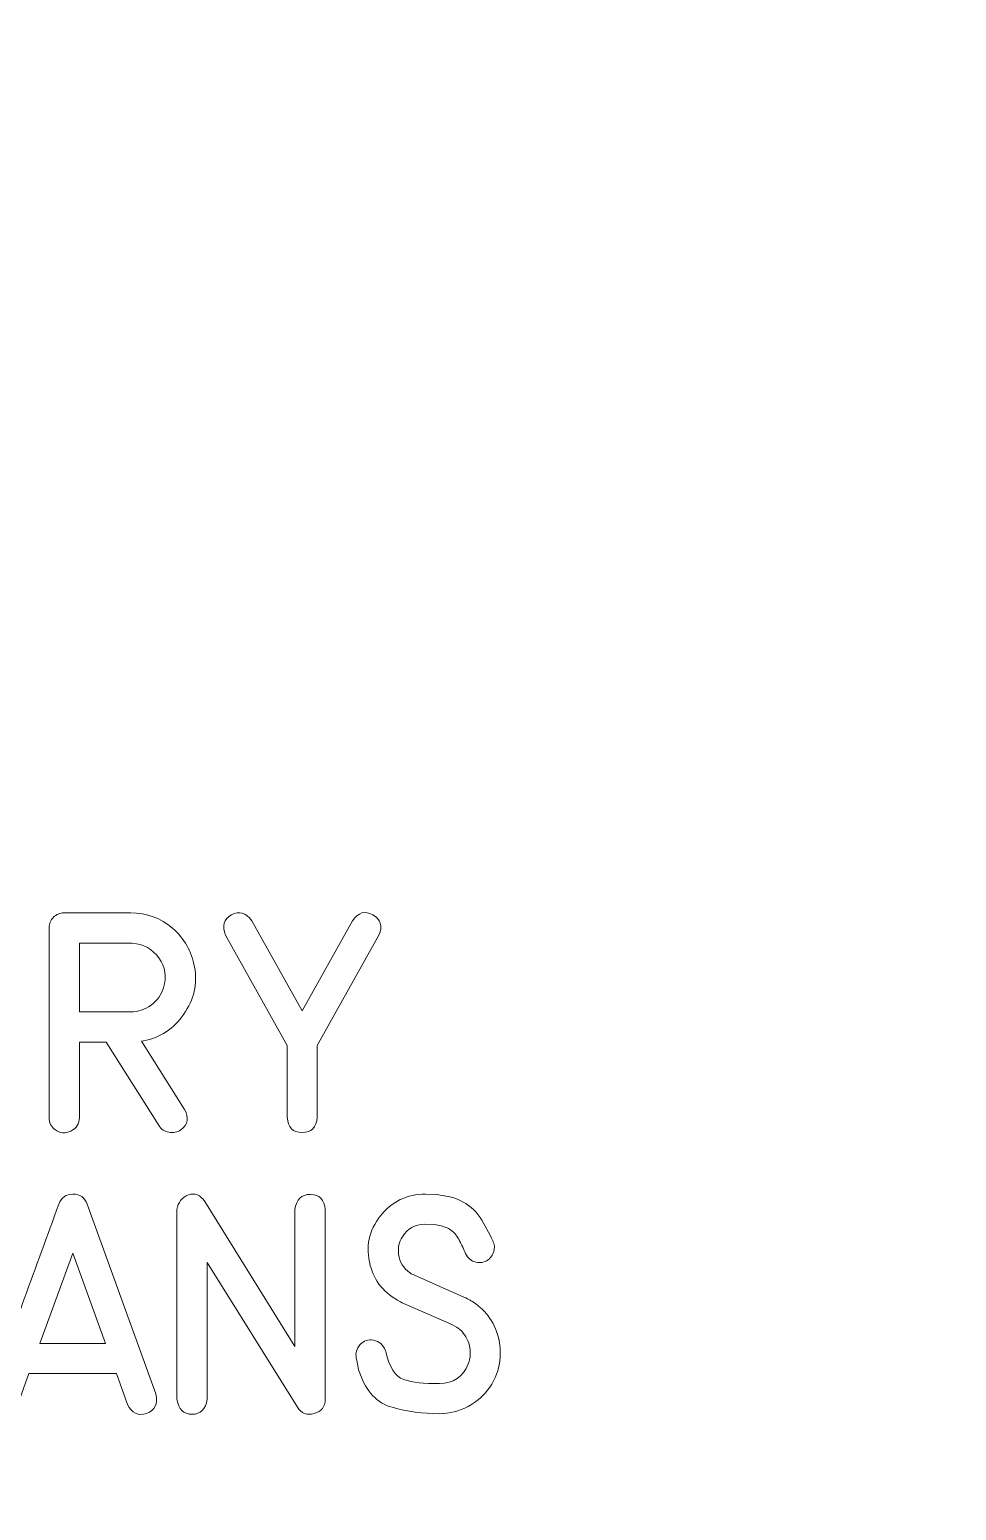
# Model space of a CAD drawing. Header units: millimetres. Extents: x -72 to 72, y -123 to 123.
# Drawn here: x -44.45 to -31.07, y -88.2 to -66.82 of the extents above; entities that cross this region are included whole.
import ezdxf

# ---------------------------------------------------------------- set-up
doc = ezdxf.new("R2010")
doc.units = ezdxf.units.MM
doc.header["$MEASUREMENT"] = 0
doc.layers.add('Layer 1', color=7, linetype='Continuous')

msp = doc.modelspace()

# ---------------------------------------------------------------- linework, layer by layer
at = {"layer": 'Layer 1', "lineweight": 9}
msp.add_open_spline([(70.725, 123.025), (70.725, 123.025), (-70.725, 123.025), (-70.725, 123.025), (-70.725, 123.025), (-71.1231, 123.0247), (-71.5047, 122.8663), (-71.786, 122.5847), (-71.786, 122.5847), (-72.0673, 122.303), (-72.2252, 121.923), (-72.225, 121.525), (-72.225, 121.525), (-72.225, 121.525), (-72.225, 117.0375), (-72.225, 117.0375), (-72.225, 117.0375), (-72.2247, 116.6394), (-72.0664, 116.2577), (-71.7847, 115.9764), (-71.7847, 115.9764), (-71.503, 115.6951), (-71.1231, 115.5372), (-70.725, 115.5375), (-70.725, 115.5375), (-70.725, 115.5375), (-68.2625, 115.5375), (-68.2625, 115.5375), (-68.2625, 115.5375), (-66.1189, 115.5375), (-64.1381, 114.3939), (-63.0663, 112.5375), (-63.0663, 112.5375), (-61.9945, 110.6811), (-61.9945, 108.3939), (-63.0663, 106.5375), (-63.0663, 106.5375), (-64.1381, 104.6811), (-66.1189, 103.5375), (-68.2625, 103.5375), (-68.2625, 103.5375), (-68.2625, 103.5375), (-70.725, 103.5375), (-70.725, 103.5375), (-70.725, 103.5375), (-71.1231, 103.5372), (-71.5047, 103.3788), (-71.786, 103.0972), (-71.786, 103.0972), (-72.0673, 102.8155), (-72.2252, 102.4355), (-72.225, 102.0375), (-72.225, 102.0375), (-72.225, 102.0375), (-72.225, 50.3625), (-72.225, 50.3625), (-72.225, 50.3625), (-72.2247, 49.9644), (-72.0664, 49.5827), (-71.7847, 49.3014), (-71.7847, 49.3014), (-71.503, 49.0201), (-71.1231, 48.8622), (-70.725, 48.8625), (-70.725, 48.8625), (-70.725, 48.8625), (-68.2625, 48.8625), (-68.2625, 48.8625), (-68.2625, 48.8625), (-66.1189, 48.8625), (-64.1381, 47.7189), (-63.0663, 45.8625), (-63.0663, 45.8625), (-61.9945, 44.0061), (-61.9945, 41.7189), (-63.0663, 39.8625), (-63.0663, 39.8625), (-64.1381, 38.0061), (-66.1189, 36.8625), (-68.2625, 36.8625), (-68.2625, 36.8625), (-68.2625, 36.8625), (-70.725, 36.8625), (-70.725, 36.8625), (-70.725, 36.8625), (-71.1231, 36.8622), (-71.5047, 36.7038), (-71.786, 36.4222), (-71.786, 36.4222), (-72.0673, 36.1405), (-72.2252, 35.7605), (-72.225, 35.3625), (-72.225, 35.3625), (-72.225, 35.3625), (-72.225, -35.3625), (-72.225, -35.3625), (-72.225, -35.3625), (-72.2247, -35.7606), (-72.0664, -36.1423), (-71.7847, -36.4236), (-71.7847, -36.4236), (-71.503, -36.7049), (-71.1231, -36.8628), (-70.725, -36.8625), (-70.725, -36.8625), (-70.725, -36.8625), (-68.2625, -36.8625), (-68.2625, -36.8625), (-68.2625, -36.8625), (-66.1189, -36.8625), (-64.1381, -38.0061), (-63.0663, -39.8625), (-63.0663, -39.8625), (-61.9945, -41.7189), (-61.9945, -44.0061), (-63.0663, -45.8625), (-63.0663, -45.8625), (-64.1381, -47.7189), (-66.1189, -48.8625), (-68.2625, -48.8625), (-68.2625, -48.8625), (-68.2625, -48.8625), (-70.725, -48.8625), (-70.725, -48.8625), (-70.725, -48.8625), (-71.1231, -48.8628), (-71.5047, -49.0212), (-71.786, -49.3028), (-71.786, -49.3028), (-72.0673, -49.5845), (-72.2252, -49.9645), (-72.225, -50.3625), (-72.225, -50.3625), (-72.225, -50.3625), (-72.225, -102.0375), (-72.225, -102.0375), (-72.225, -102.0375), (-72.2247, -102.4356), (-72.0664, -102.8173), (-71.7847, -103.0986), (-71.7847, -103.0986), (-71.503, -103.3799), (-71.1231, -103.5378), (-70.725, -103.5375), (-70.725, -103.5375), (-70.725, -103.5375), (-68.2625, -103.5375), (-68.2625, -103.5375), (-68.2625, -103.5375), (-66.1189, -103.5375), (-64.1381, -104.6811), (-63.0663, -106.5375), (-63.0663, -106.5375), (-61.9945, -108.3939), (-61.9945, -110.6811), (-63.0663, -112.5375), (-63.0663, -112.5375), (-64.1381, -114.3939), (-66.1189, -115.5375), (-68.2625, -115.5375), (-68.2625, -115.5375), (-68.2625, -115.5375), (-70.725, -115.5375), (-70.725, -115.5375), (-70.725, -115.5375), (-71.1231, -115.5378), (-71.5047, -115.6962), (-71.786, -115.9778), (-71.786, -115.9778), (-72.0673, -116.2595), (-72.2252, -116.6395), (-72.225, -117.0375), (-72.225, -117.0375), (-72.225, -117.0375), (-72.225, -121.525), (-72.225, -121.525), (-72.225, -121.525), (-72.2247, -121.9231), (-72.0664, -122.3048), (-71.7847, -122.5861), (-71.7847, -122.5861), (-71.503, -122.8674), (-71.1231, -123.0253), (-70.725, -123.025), (-70.725, -123.025), (-70.725, -123.025), (70.725, -123.025), (70.725, -123.025), (70.725, -123.025), (71.1231, -123.0248), (71.5048, -122.8664), (71.7861, -122.5847), (71.7861, -122.5847), (72.0674, -122.3031), (72.2253, -121.9231), (72.225, -121.525), (72.225, -121.525), (72.225, -121.525), (72.225, -117.0375), (72.225, -117.0375), (72.225, -117.0375), (72.2248, -116.6395), (72.0664, -116.2578), (71.7847, -115.9765), (71.7847, -115.9765), (71.5031, -115.6952), (71.1231, -115.5373), (70.725, -115.5375), (70.725, -115.5375), (70.725, -115.5375), (68.2625, -115.5375), (68.2625, -115.5375), (68.2625, -115.5375), (66.1189, -115.5375), (64.1382, -114.3939), (63.0664, -112.5375), (63.0664, -112.5375), (61.9946, -110.6811), (61.9946, -108.3939), (63.0664, -106.5375), (63.0664, -106.5375), (64.1382, -104.6811), (66.1189, -103.5375), (68.2625, -103.5375), (68.2625, -103.5375), (68.2625, -103.5375), (70.725, -103.5375), (70.725, -103.5375), (70.725, -103.5375), (71.1231, -103.5373), (71.5048, -103.3789), (71.7861, -103.0972), (71.7861, -103.0972), (72.0674, -102.8156), (72.2253, -102.4356), (72.225, -102.0375), (72.225, -102.0375), (72.225, -102.0375), (72.225, -50.3625), (72.225, -50.3625), (72.225, -50.3625), (72.2248, -49.9645), (72.0664, -49.5828), (71.7847, -49.3015), (71.7847, -49.3015), (71.5031, -49.0202), (71.1231, -48.8623), (70.725, -48.8625), (70.725, -48.8625), (70.725, -48.8625), (68.2625, -48.8625), (68.2625, -48.8625), (68.2625, -48.8625), (66.1189, -48.8625), (64.1382, -47.7189), (63.0664, -45.8625), (63.0664, -45.8625), (61.9946, -44.0061), (61.9946, -41.7189), (63.0664, -39.8625), (63.0664, -39.8625), (64.1382, -38.0061), (66.1189, -36.8625), (68.2625, -36.8625), (68.2625, -36.8625), (68.2625, -36.8625), (70.725, -36.8625), (70.725, -36.8625), (70.725, -36.8625), (71.1231, -36.8623), (71.5048, -36.7039), (71.7861, -36.4222), (71.7861, -36.4222), (72.0674, -36.1406), (72.2253, -35.7606), (72.225, -35.3625), (72.225, -35.3625), (72.225, -35.3625), (72.225, 35.3625), (72.225, 35.3625), (72.225, 35.3625), (72.2248, 35.7605), (72.0664, 36.1422), (71.7847, 36.4235), (71.7847, 36.4235), (71.5031, 36.7048), (71.1231, 36.8627), (70.725, 36.8625), (70.725, 36.8625), (70.725, 36.8625), (68.2625, 36.8625), (68.2625, 36.8625), (68.2625, 36.8625), (66.1189, 36.8625), (64.1382, 38.0061), (63.0664, 39.8625), (63.0664, 39.8625), (61.9946, 41.7189), (61.9946, 44.0061), (63.0664, 45.8625), (63.0664, 45.8625), (64.1382, 47.7189), (66.1189, 48.8625), (68.2625, 48.8625), (68.2625, 48.8625), (68.2625, 48.8625), (70.725, 48.8625), (70.725, 48.8625), (70.725, 48.8625), (71.1231, 48.8627), (71.5048, 49.0211), (71.7861, 49.3028), (71.7861, 49.3028), (72.0674, 49.5844), (72.2253, 49.9644), (72.225, 50.3625), (72.225, 50.3625), (72.225, 50.3625), (72.225, 102.0375), (72.225, 102.0375), (72.225, 102.0375), (72.2248, 102.4355), (72.0664, 102.8172), (71.7847, 103.0985), (71.7847, 103.0985), (71.5031, 103.3798), (71.1231, 103.5377), (70.725, 103.5375), (70.725, 103.5375), (70.725, 103.5375), (68.2625, 103.5375), (68.2625, 103.5375), (68.2625, 103.5375), (66.1189, 103.5375), (64.1382, 104.6811), (63.0664, 106.5375), (63.0664, 106.5375), (61.9946, 108.3939), (61.9946, 110.6811), (63.0664, 112.5375), (63.0664, 112.5375), (64.1382, 114.3939), (66.1189, 115.5375), (68.2625, 115.5375), (68.2625, 115.5375), (68.2625, 115.5375), (70.725, 115.5375), (70.725, 115.5375), (70.725, 115.5375), (71.1231, 115.5377), (71.5048, 115.6961), (71.7861, 115.9778), (71.7861, 115.9778), (72.0674, 116.2594), (72.2253, 116.6394), (72.225, 117.0375), (72.225, 117.0375), (72.225, 117.0375), (72.225, 121.525), (72.225, 121.525), (72.225, 121.525), (72.2248, 121.923), (72.0664, 122.3047), (71.7847, 122.586), (71.7847, 122.586), (71.5031, 122.8673), (71.1231, 123.0252), (70.725, 123.025)], degree=3, knots=[0, 0, 0, 0, 0.0107527, 0.0107527, 0.0107527, 0.0107527, 0.0215054, 0.0215054, 0.0215054, 0.0215054, 0.0322581, 0.0322581, 0.0322581, 0.0322581, 0.0430108, 0.0430108, 0.0430108, 0.0430108, 0.0537634, 0.0537634, 0.0537634, 0.0537634, 0.0645161, 0.0645161, 0.0645161, 0.0645161, 0.0752688, 0.0752688, 0.0752688, 0.0752688, 0.0860215, 0.0860215, 0.0860215, 0.0860215, 0.0967742, 0.0967742, 0.0967742, 0.0967742, 0.1075269, 0.1075269, 0.1075269, 0.1075269, 0.1182796, 0.1182796, 0.1182796, 0.1182796, 0.1290323, 0.1290323, 0.1290323, 0.1290323, 0.1397849, 0.1397849, 0.1397849, 0.1397849, 0.1505376, 0.1505376, 0.1505376, 0.1505376, 0.1612903, 0.1612903, 0.1612903, 0.1612903, 0.172043, 0.172043, 0.172043, 0.172043, 0.1827957, 0.1827957, 0.1827957, 0.1827957, 0.1935484, 0.1935484, 0.1935484, 0.1935484, 0.2043011, 0.2043011, 0.2043011, 0.2043011, 0.2150538, 0.2150538, 0.2150538, 0.2150538, 0.2258065, 0.2258065, 0.2258065, 0.2258065, 0.2365591, 0.2365591, 0.2365591, 0.2365591, 0.2473118, 0.2473118, 0.2473118, 0.2473118, 0.2580645, 0.2580645, 0.2580645, 0.2580645, 0.2688172, 0.2688172, 0.2688172, 0.2688172, 0.2795699, 0.2795699, 0.2795699, 0.2795699, 0.2903226, 0.2903226, 0.2903226, 0.2903226, 0.3010753, 0.3010753, 0.3010753, 0.3010753, 0.311828, 0.311828, 0.311828, 0.311828, 0.3225806, 0.3225806, 0.3225806, 0.3225806, 0.3333333, 0.3333333, 0.3333333, 0.3333333, 0.344086, 0.344086, 0.344086, 0.344086, 0.3548387, 0.3548387, 0.3548387, 0.3548387, 0.3655914, 0.3655914, 0.3655914, 0.3655914, 0.3763441, 0.3763441, 0.3763441, 0.3763441, 0.3870968, 0.3870968, 0.3870968, 0.3870968, 0.3978495, 0.3978495, 0.3978495, 0.3978495, 0.4086022, 0.4086022, 0.4086022, 0.4086022, 0.4193548, 0.4193548, 0.4193548, 0.4193548, 0.4301075, 0.4301075, 0.4301075, 0.4301075, 0.4408602, 0.4408602, 0.4408602, 0.4408602, 0.4516129, 0.4516129, 0.4516129, 0.4516129, 0.4623656, 0.4623656, 0.4623656, 0.4623656, 0.4731183, 0.4731183, 0.4731183, 0.4731183, 0.483871, 0.483871, 0.483871, 0.483871, 0.4946237, 0.4946237, 0.4946237, 0.4946237, 0.5053763, 0.5053763, 0.5053763, 0.5053763, 0.516129, 0.516129, 0.516129, 0.516129, 0.5268817, 0.5268817, 0.5268817, 0.5268817, 0.5376344, 0.5376344, 0.5376344, 0.5376344, 0.5483871, 0.5483871, 0.5483871, 0.5483871, 0.5591398, 0.5591398, 0.5591398, 0.5591398, 0.5698925, 0.5698925, 0.5698925, 0.5698925, 0.5806452, 0.5806452, 0.5806452, 0.5806452, 0.5913978, 0.5913978, 0.5913978, 0.5913978, 0.6021505, 0.6021505, 0.6021505, 0.6021505, 0.6129032, 0.6129032, 0.6129032, 0.6129032, 0.6236559, 0.6236559, 0.6236559, 0.6236559, 0.6344086, 0.6344086, 0.6344086, 0.6344086, 0.6451613, 0.6451613, 0.6451613, 0.6451613, 0.655914, 0.655914, 0.655914, 0.655914, 0.6666667, 0.6666667, 0.6666667, 0.6666667, 0.6774194, 0.6774194, 0.6774194, 0.6774194, 0.688172, 0.688172, 0.688172, 0.688172, 0.6989247, 0.6989247, 0.6989247, 0.6989247, 0.7096774, 0.7096774, 0.7096774, 0.7096774, 0.7204301, 0.7204301, 0.7204301, 0.7204301, 0.7311828, 0.7311828, 0.7311828, 0.7311828, 0.7419355, 0.7419355, 0.7419355, 0.7419355, 0.7526882, 0.7526882, 0.7526882, 0.7526882, 0.7634409, 0.7634409, 0.7634409, 0.7634409, 0.7741935, 0.7741935, 0.7741935, 0.7741935, 0.7849462, 0.7849462, 0.7849462, 0.7849462, 0.7956989, 0.7956989, 0.7956989, 0.7956989, 0.8064516, 0.8064516, 0.8064516, 0.8064516, 0.8172043, 0.8172043, 0.8172043, 0.8172043, 0.827957, 0.827957, 0.827957, 0.827957, 0.8387097, 0.8387097, 0.8387097, 0.8387097, 0.8494624, 0.8494624, 0.8494624, 0.8494624, 0.8602151, 0.8602151, 0.8602151, 0.8602151, 0.8709677, 0.8709677, 0.8709677, 0.8709677, 0.8817204, 0.8817204, 0.8817204, 0.8817204, 0.8924731, 0.8924731, 0.8924731, 0.8924731, 0.9032258, 0.9032258, 0.9032258, 0.9032258, 0.9139785, 0.9139785, 0.9139785, 0.9139785, 0.9247312, 0.9247312, 0.9247312, 0.9247312, 0.9354839, 0.9354839, 0.9354839, 0.9354839, 0.9462366, 0.9462366, 0.9462366, 0.9462366, 0.9569892, 0.9569892, 0.9569892, 0.9569892, 0.9677419, 0.9677419, 0.9677419, 0.9677419, 0.9784946, 0.9784946, 0.9784946, 0.9784946, 1, 1, 1, 1], dxfattribs=at)
at = {"layer": 'Layer 1', "color": 240, "lineweight": 9}
for points, knots in [([(-39.788, -79.6871), (-39.7076, -79.566), (-39.6102, -79.5374), (-39.4959, -79.6004), (-39.4959, -79.6004), (-39.3816, -79.6633), (-39.3525, -79.7618), (-39.4081, -79.8962), (-39.4081, -79.8962), (-39.4081, -79.8962), (-40.2997, -81.4884), (-40.2997, -81.4884), (-40.2997, -81.4884), (-40.2997, -81.4884), (-40.2997, -82.5256), (-40.2997, -82.5256), (-40.2997, -82.5256), (-40.3093, -82.6722), (-40.3812, -82.7457), (-40.5162, -82.7457), (-40.5162, -82.7457), (-40.6511, -82.7457), (-40.7231, -82.6722), (-40.7321, -82.5256), (-40.7321, -82.5256), (-40.7321, -82.5256), (-40.7321, -81.4884), (-40.7321, -81.4884), (-40.7321, -81.4884), (-40.7321, -81.4884), (-41.6221, -79.8962), (-41.6221, -79.8962), (-41.6221, -79.8962), (-41.6772, -79.7628), (-41.6491, -79.6649), (-41.5385, -79.6025), (-41.5385, -79.6025), (-41.4279, -79.54), (-41.329, -79.5681), (-41.2422, -79.6871), (-41.2422, -79.6871), (-41.2422, -79.6871), (-40.5151, -80.9862), (-40.5151, -80.9862), (-40.5151, -80.9862), (-40.5151, -80.9862), (-39.788, -79.6871), (-39.788, -79.6871)], [0, 0, 0, 0, 0.0769231, 0.0769231, 0.0769231, 0.0769231, 0.1538462, 0.1538462, 0.1538462, 0.1538462, 0.2307692, 0.2307692, 0.2307692, 0.2307692, 0.3076923, 0.3076923, 0.3076923, 0.3076923, 0.3846154, 0.3846154, 0.3846154, 0.3846154, 0.4615385, 0.4615385, 0.4615385, 0.4615385, 0.5384615, 0.5384615, 0.5384615, 0.5384615, 0.6153846, 0.6153846, 0.6153846, 0.6153846, 0.6923077, 0.6923077, 0.6923077, 0.6923077, 0.7692308, 0.7692308, 0.7692308, 0.7692308, 0.8461538, 0.8461538, 0.8461538, 0.8461538, 1, 1, 1, 1]), ([(-42.2143, -82.4123), (-42.1481, -82.5293), (-42.1667, -82.6272), (-42.2698, -82.7071), (-42.2698, -82.7071), (-42.3196, -82.742), (-42.3767, -82.7542), (-42.4413, -82.7425), (-42.4413, -82.7425), (-42.5059, -82.7314), (-42.5529, -82.6992), (-42.5831, -82.6468), (-42.5831, -82.6468), (-42.5831, -82.6468), (-43.3472, -81.4387), (-43.3472, -81.4387), (-43.3472, -81.4387), (-43.3472, -81.4387), (-43.7351, -81.4387), (-43.7351, -81.4387), (-43.7351, -81.4387), (-43.7351, -81.4387), (-43.7351, -82.5304), (-43.7351, -82.5304), (-43.7351, -82.5304), (-43.7351, -82.6203), (-43.7759, -82.6849), (-43.8573, -82.7251), (-43.8573, -82.7251), (-43.9394, -82.7648), (-44.0156, -82.7574), (-44.087, -82.7023), (-44.087, -82.7023), (-44.1436, -82.66), (-44.1722, -82.6028), (-44.1722, -82.5304), (-44.1722, -82.5304), (-44.1722, -82.5304), (-44.1722, -79.7909), (-44.1722, -79.7909), (-44.1722, -79.7909), (-44.1722, -79.7311), (-44.151, -79.6797), (-44.1092, -79.6374), (-44.1092, -79.6374), (-44.0674, -79.5951), (-44.0161, -79.5739), (-43.9552, -79.5739), (-43.9552, -79.5739), (-43.9552, -79.5739), (-42.9927, -79.5739), (-42.9927, -79.5739), (-42.9927, -79.5739), (-42.7609, -79.5739), (-42.5598, -79.6475), (-42.3894, -79.7946), (-42.3894, -79.7946), (-42.219, -79.9422), (-42.1127, -80.129), (-42.0714, -80.3555), (-42.0714, -80.3555), (-42.028, -80.5984), (-42.0793, -80.8254), (-42.2259, -81.0365), (-42.2259, -81.0365), (-42.372, -81.2482), (-42.5662, -81.3762), (-42.808, -81.4217), (-42.808, -81.4217), (-42.808, -81.4217), (-42.8376, -81.4265), (-42.8376, -81.4265), (-42.8376, -81.4265), (-42.8376, -81.4265), (-42.2143, -82.4123), (-42.2143, -82.4123)], [0, 0, 0, 0, 0.05, 0.05, 0.05, 0.05, 0.1, 0.1, 0.1, 0.1, 0.15, 0.15, 0.15, 0.15, 0.2, 0.2, 0.2, 0.2, 0.25, 0.25, 0.25, 0.25, 0.3, 0.3, 0.3, 0.3, 0.35, 0.35, 0.35, 0.35, 0.4, 0.4, 0.4, 0.4, 0.45, 0.45, 0.45, 0.45, 0.5, 0.5, 0.5, 0.5, 0.55, 0.55, 0.55, 0.55, 0.6, 0.6, 0.6, 0.6, 0.65, 0.65, 0.65, 0.65, 0.7, 0.7, 0.7, 0.7, 0.75, 0.75, 0.75, 0.75, 0.8, 0.8, 0.8, 0.8, 0.85, 0.85, 0.85, 0.85, 0.9, 0.9, 0.9, 0.9, 1, 1, 1, 1]), ([(-42.9927, -81.0032), (-42.8869, -81.0032), (-42.7895, -80.9714), (-42.7001, -80.9069), (-42.7001, -80.9069), (-42.6106, -80.8428), (-42.5508, -80.7592), (-42.5196, -80.656), (-42.5196, -80.656), (-42.4709, -80.4968), (-42.4932, -80.3528), (-42.5863, -80.2242), (-42.5863, -80.2242), (-42.6794, -80.0957), (-42.8075, -80.0247), (-42.9705, -80.011), (-42.9705, -80.011), (-42.9705, -80.011), (-43.7351, -80.011), (-43.7351, -80.011), (-43.7351, -80.011), (-43.7351, -80.011), (-43.7351, -81.0032), (-43.7351, -81.0032), (-43.7351, -81.0032), (-43.7351, -81.0032), (-42.9927, -81.0032), (-42.9927, -81.0032)], [0, 0, 0, 0, 0.125, 0.125, 0.125, 0.125, 0.25, 0.25, 0.25, 0.25, 0.375, 0.375, 0.375, 0.375, 0.5, 0.5, 0.5, 0.5, 0.625, 0.625, 0.625, 0.625, 0.75, 0.75, 0.75, 0.75, 1, 1, 1, 1]), ([(-40.1838, -86.5974), (-40.1838, -86.7059), (-40.2362, -86.7747), (-40.341, -86.8043), (-40.341, -86.8043), (-40.4463, -86.8334), (-40.5272, -86.8027), (-40.5854, -86.7117), (-40.5854, -86.7117), (-40.5854, -86.7117), (-41.8877, -84.6236), (-41.8877, -84.6236), (-41.8877, -84.6236), (-41.8877, -84.6236), (-41.8877, -86.5974), (-41.8877, -86.5974), (-41.8877, -86.5974), (-41.9105, -86.7419), (-41.9835, -86.8144), (-42.1068, -86.8144), (-42.1068, -86.8144), (-42.2306, -86.8144), (-42.3031, -86.7419), (-42.3248, -86.5974), (-42.3248, -86.5974), (-42.3248, -86.5974), (-42.3248, -83.8595), (-42.3248, -83.8595), (-42.3248, -83.8595), (-42.3095, -83.7521), (-42.2544, -83.6812), (-42.1597, -83.6468), (-42.1597, -83.6468), (-42.065, -83.6129), (-41.9861, -83.6452), (-41.9232, -83.7431), (-41.9232, -83.7431), (-41.9232, -83.7431), (-40.6209, -85.8344), (-40.6209, -85.8344), (-40.6209, -85.8344), (-40.6209, -85.8344), (-40.6209, -83.8595), (-40.6209, -83.8595), (-40.6209, -83.8595), (-40.6013, -83.7119), (-40.5262, -83.6383), (-40.3955, -83.6399), (-40.3955, -83.6399), (-40.2648, -83.6415), (-40.1944, -83.7145), (-40.1838, -83.8595), (-40.1838, -83.8595), (-40.1838, -83.8595), (-40.1838, -86.5974), (-40.1838, -86.5974)], [0, 0, 0, 0, 0.0666667, 0.0666667, 0.0666667, 0.0666667, 0.1333333, 0.1333333, 0.1333333, 0.1333333, 0.2, 0.2, 0.2, 0.2, 0.2666667, 0.2666667, 0.2666667, 0.2666667, 0.3333333, 0.3333333, 0.3333333, 0.3333333, 0.4, 0.4, 0.4, 0.4, 0.4666667, 0.4666667, 0.4666667, 0.4666667, 0.5333333, 0.5333333, 0.5333333, 0.5333333, 0.6, 0.6, 0.6, 0.6, 0.6666667, 0.6666667, 0.6666667, 0.6666667, 0.7333333, 0.7333333, 0.7333333, 0.7333333, 0.8, 0.8, 0.8, 0.8, 0.8666667, 0.8666667, 0.8666667, 0.8666667, 1, 1, 1, 1]), ([(-45.0267, -86.5122), (-44.8616, -86.0561), (-44.696, -85.6005), (-44.5303, -85.1454), (-44.5303, -85.1454), (-44.3642, -84.6903), (-44.198, -84.2347), (-44.0319, -83.7791), (-44.0319, -83.7791), (-43.9975, -83.6849), (-43.9297, -83.6373), (-43.8287, -83.6362), (-43.8287, -83.6362), (-43.7271, -83.6351), (-43.6588, -83.6828), (-43.6239, -83.7791), (-43.6239, -83.7791), (-43.6239, -83.7791), (-42.6301, -86.5196), (-42.6301, -86.5196), (-42.6301, -86.5196), (-42.5994, -86.6657), (-42.6438, -86.7593), (-42.7634, -86.8017), (-42.7634, -86.8017), (-42.8836, -86.8445), (-42.9756, -86.8006), (-43.0413, -86.6715), (-43.0413, -86.6715), (-43.0413, -86.6715), (-43.2005, -86.2281), (-43.2005, -86.2281), (-43.2005, -86.2281), (-43.2005, -86.2281), (-44.4642, -86.2281), (-44.4642, -86.2281), (-44.4642, -86.2281), (-44.4642, -86.2281), (-44.6192, -86.6609), (-44.6192, -86.6609), (-44.6192, -86.6609), (-44.6854, -86.7911), (-44.7796, -86.8334), (-44.9013, -86.7884), (-44.9013, -86.7884), (-45.0235, -86.744), (-45.0653, -86.6514), (-45.0267, -86.5122)], [0, 0, 0, 0, 0.0769231, 0.0769231, 0.0769231, 0.0769231, 0.1538462, 0.1538462, 0.1538462, 0.1538462, 0.2307692, 0.2307692, 0.2307692, 0.2307692, 0.3076923, 0.3076923, 0.3076923, 0.3076923, 0.3846154, 0.3846154, 0.3846154, 0.3846154, 0.4615385, 0.4615385, 0.4615385, 0.4615385, 0.5384615, 0.5384615, 0.5384615, 0.5384615, 0.6153846, 0.6153846, 0.6153846, 0.6153846, 0.6923077, 0.6923077, 0.6923077, 0.6923077, 0.7692308, 0.7692308, 0.7692308, 0.7692308, 0.8461538, 0.8461538, 0.8461538, 0.8461538, 1, 1, 1, 1]), ([(-38.1793, -85.1216), (-38.1793, -85.1216), (-38.1545, -85.1322), (-38.1545, -85.1322), (-38.1545, -85.1322), (-38.1545, -85.1322), (-38.1264, -85.1459), (-38.1264, -85.1459), (-38.1264, -85.1459), (-38.1264, -85.1459), (-38.1016, -85.1602), (-38.1016, -85.1602), (-38.1016, -85.1602), (-38.0947, -85.1655), (-38.0862, -85.1703), (-38.0777, -85.175), (-38.0777, -85.175), (-38.0687, -85.1792), (-38.0603, -85.1845), (-38.0518, -85.1893), (-38.0518, -85.1893), (-37.8476, -85.3237), (-37.7206, -85.51), (-37.6724, -85.7476), (-37.6724, -85.7476), (-37.6539, -85.8407), (-37.6496, -85.9365), (-37.6597, -86.0344), (-37.6597, -86.0344), (-37.6766, -86.1751), (-37.7258, -86.3048), (-37.8079, -86.4244), (-37.8079, -86.4244), (-37.8899, -86.544), (-37.9931, -86.636), (-38.1169, -86.7011), (-38.1169, -86.7011), (-38.2503, -86.7715), (-38.3884, -86.8064), (-38.5312, -86.8064), (-38.5312, -86.8064), (-38.771, -86.8064), (-38.9996, -86.7757), (-39.2181, -86.7144), (-39.2181, -86.7144), (-39.4361, -86.653), (-39.5917, -86.4884), (-39.6843, -86.2206), (-39.6843, -86.2206), (-39.697, -86.1863), (-39.706, -86.1513), (-39.7123, -86.1153), (-39.7123, -86.1153), (-39.7187, -86.0788), (-39.7261, -86.0428), (-39.734, -86.0063), (-39.734, -86.0063), (-39.7494, -85.9323), (-39.7314, -85.8666), (-39.679, -85.8095), (-39.679, -85.8095), (-39.6271, -85.7529), (-39.5621, -85.7312), (-39.4848, -85.7444), (-39.4848, -85.7444), (-39.4028, -85.7613), (-39.3462, -85.8116), (-39.3139, -85.8963), (-39.3139, -85.8963), (-39.3139, -85.8963), (-39.3091, -85.9106), (-39.3091, -85.9106), (-39.3091, -85.9106), (-39.2599, -86.1349), (-39.1731, -86.2688), (-39.0498, -86.3122), (-39.0498, -86.3122), (-38.926, -86.3556), (-38.7545, -86.3752), (-38.5344, -86.3709), (-38.5344, -86.3709), (-38.3317, -86.3709), (-38.1926, -86.2757), (-38.1169, -86.0857), (-38.1169, -86.0857), (-38.0841, -86.001), (-38.0788, -85.9127), (-38.1016, -85.8211), (-38.1016, -85.8211), (-38.1243, -85.7301), (-38.1693, -85.6534), (-38.2365, -85.5925), (-38.2365, -85.5925), (-38.2667, -85.5666), (-38.3058, -85.5428), (-38.3545, -85.52), (-38.3545, -85.52), (-38.3545, -85.52), (-39.072, -85.2052), (-39.072, -85.2052), (-39.072, -85.2052), (-39.072, -85.2052), (-39.0953, -85.1925), (-39.0953, -85.1925), (-39.0953, -85.1925), (-39.3303, -85.0687), (-39.4758, -84.8924), (-39.5324, -84.6638), (-39.5324, -84.6638), (-39.6017, -84.3993), (-39.5536, -84.1622), (-39.3874, -83.9516), (-39.3874, -83.9516), (-39.2218, -83.7415), (-39.0038, -83.6362), (-38.7344, -83.6362), (-38.7344, -83.6362), (-38.7344, -83.6362), (-38.5635, -83.641), (-38.5635, -83.641), (-38.5635, -83.641), (-38.508, -83.651), (-38.454, -83.6611), (-38.4027, -83.6711), (-38.4027, -83.6711), (-38.3508, -83.6806), (-38.2984, -83.6976), (-38.246, -83.7214), (-38.246, -83.7214), (-38.1158, -83.7822), (-38.0158, -83.8664), (-37.9465, -83.9727), (-37.9465, -83.9727), (-37.8772, -84.0791), (-37.8147, -84.1945), (-37.7592, -84.3183), (-37.7592, -84.3183), (-37.7539, -84.3299), (-37.7491, -84.3432), (-37.7449, -84.3585), (-37.7449, -84.3585), (-37.7338, -84.4093), (-37.7391, -84.4553), (-37.7608, -84.4966), (-37.7608, -84.4966), (-37.7729, -84.5226), (-37.7862, -84.5421), (-37.7994, -84.5554), (-37.7994, -84.5554), (-37.8126, -84.5691), (-37.8237, -84.5781), (-37.8317, -84.5834), (-37.8317, -84.5834), (-37.8857, -84.6215), (-37.9444, -84.6331), (-38.0084, -84.6173), (-38.0084, -84.6173), (-38.073, -84.603), (-38.1217, -84.5617), (-38.1561, -84.4934), (-38.1561, -84.4934), (-38.183, -84.4337), (-38.2116, -84.3723), (-38.2418, -84.3098), (-38.2418, -84.3098), (-38.2725, -84.2474), (-38.3153, -84.1955), (-38.3698, -84.1537), (-38.3698, -84.1537), (-38.3926, -84.1373), (-38.4148, -84.1251), (-38.436, -84.1177), (-38.436, -84.1177), (-38.4572, -84.1098), (-38.4804, -84.1013), (-38.5064, -84.0918), (-38.5064, -84.0918), (-38.5064, -84.0918), (-38.6069, -84.0749), (-38.6069, -84.0749), (-38.6069, -84.0749), (-38.6069, -84.0749), (-38.7498, -84.0701), (-38.7498, -84.0701), (-38.7498, -84.0701), (-38.8884, -84.0722), (-38.9943, -84.132), (-39.0673, -84.25), (-39.0673, -84.25), (-39.117, -84.3257), (-39.1355, -84.4098), (-39.1234, -84.503), (-39.1234, -84.503), (-39.1091, -84.6173), (-39.0551, -84.7062), (-38.962, -84.7697), (-38.962, -84.7697), (-38.9577, -84.7723), (-38.9535, -84.776), (-38.9482, -84.7797), (-38.9482, -84.7797), (-38.9429, -84.7829), (-38.9371, -84.7866), (-38.9313, -84.7898), (-38.9313, -84.7898), (-38.9313, -84.7898), (-38.9138, -84.7972), (-38.9138, -84.7972), (-38.9138, -84.7972), (-38.9138, -84.7972), (-38.8953, -84.8051), (-38.8953, -84.8051), (-38.8953, -84.8051), (-38.8953, -84.8051), (-38.1793, -85.1216), (-38.1793, -85.1216)], [0, 0, 0, 0, 0.0181818, 0.0181818, 0.0181818, 0.0181818, 0.0363636, 0.0363636, 0.0363636, 0.0363636, 0.0545455, 0.0545455, 0.0545455, 0.0545455, 0.0727273, 0.0727273, 0.0727273, 0.0727273, 0.0909091, 0.0909091, 0.0909091, 0.0909091, 0.1090909, 0.1090909, 0.1090909, 0.1090909, 0.1272727, 0.1272727, 0.1272727, 0.1272727, 0.1454545, 0.1454545, 0.1454545, 0.1454545, 0.1636364, 0.1636364, 0.1636364, 0.1636364, 0.1818182, 0.1818182, 0.1818182, 0.1818182, 0.2, 0.2, 0.2, 0.2, 0.2181818, 0.2181818, 0.2181818, 0.2181818, 0.2363636, 0.2363636, 0.2363636, 0.2363636, 0.2545455, 0.2545455, 0.2545455, 0.2545455, 0.2727273, 0.2727273, 0.2727273, 0.2727273, 0.2909091, 0.2909091, 0.2909091, 0.2909091, 0.3090909, 0.3090909, 0.3090909, 0.3090909, 0.3272727, 0.3272727, 0.3272727, 0.3272727, 0.3454545, 0.3454545, 0.3454545, 0.3454545, 0.3636364, 0.3636364, 0.3636364, 0.3636364, 0.3818182, 0.3818182, 0.3818182, 0.3818182, 0.4, 0.4, 0.4, 0.4, 0.4181818, 0.4181818, 0.4181818, 0.4181818, 0.4363636, 0.4363636, 0.4363636, 0.4363636, 0.4545455, 0.4545455, 0.4545455, 0.4545455, 0.4727273, 0.4727273, 0.4727273, 0.4727273, 0.4909091, 0.4909091, 0.4909091, 0.4909091, 0.5090909, 0.5090909, 0.5090909, 0.5090909, 0.5272727, 0.5272727, 0.5272727, 0.5272727, 0.5454545, 0.5454545, 0.5454545, 0.5454545, 0.5636364, 0.5636364, 0.5636364, 0.5636364, 0.5818182, 0.5818182, 0.5818182, 0.5818182, 0.6, 0.6, 0.6, 0.6, 0.6181818, 0.6181818, 0.6181818, 0.6181818, 0.6363636, 0.6363636, 0.6363636, 0.6363636, 0.6545455, 0.6545455, 0.6545455, 0.6545455, 0.6727273, 0.6727273, 0.6727273, 0.6727273, 0.6909091, 0.6909091, 0.6909091, 0.6909091, 0.7090909, 0.7090909, 0.7090909, 0.7090909, 0.7272727, 0.7272727, 0.7272727, 0.7272727, 0.7454545, 0.7454545, 0.7454545, 0.7454545, 0.7636364, 0.7636364, 0.7636364, 0.7636364, 0.7818182, 0.7818182, 0.7818182, 0.7818182, 0.8, 0.8, 0.8, 0.8, 0.8181818, 0.8181818, 0.8181818, 0.8181818, 0.8363636, 0.8363636, 0.8363636, 0.8363636, 0.8545455, 0.8545455, 0.8545455, 0.8545455, 0.8727273, 0.8727273, 0.8727273, 0.8727273, 0.8909091, 0.8909091, 0.8909091, 0.8909091, 0.9090909, 0.9090909, 0.9090909, 0.9090909, 0.9272727, 0.9272727, 0.9272727, 0.9272727, 0.9454545, 0.9454545, 0.9454545, 0.9454545, 0.9636364, 0.9636364, 0.9636364, 0.9636364, 1, 1, 1, 1]), ([(-43.3588, -85.7926), (-43.3588, -85.7926), (-43.8302, -84.4903), (-43.8302, -84.4903), (-43.8302, -84.4903), (-43.8302, -84.4903), (-44.3044, -85.7926), (-44.3044, -85.7926), (-44.3044, -85.7926), (-44.3044, -85.7926), (-43.3588, -85.7926), (-43.3588, -85.7926)], [0, 0, 0, 0, 0.25, 0.25, 0.25, 0.25, 0.5, 0.5, 0.5, 0.5, 1, 1, 1, 1]), ([(-43.8302, -84.4903), (-43.8302, -84.4903), (-43.3588, -85.7926), (-43.3588, -85.7926), (-43.3588, -85.7926), (-43.3588, -85.7926), (-43.8302, -84.4903), (-43.8302, -84.4903)], [0, 0, 0, 0, 0.3333333, 0.3333333, 0.3333333, 0.3333333, 1, 1, 1, 1])]:
    msp.add_open_spline(points, degree=3, knots=knots, dxfattribs=at)

doc.saveas('drawing.dxf')
